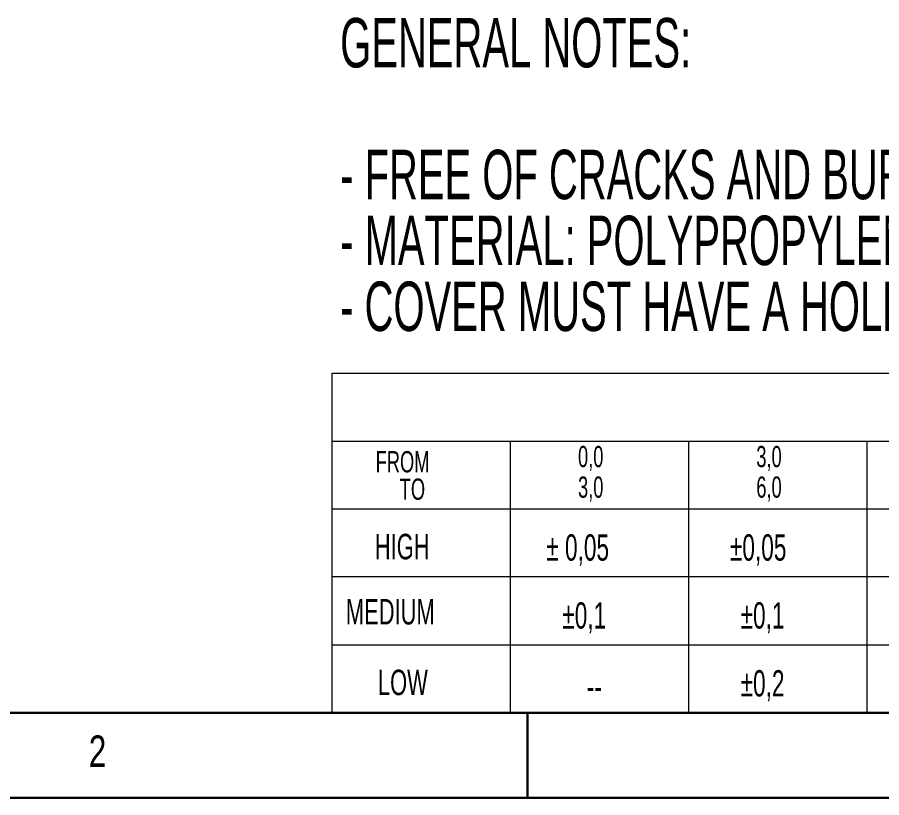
# Model space of a CAD drawing. Header units: millimetres. Extents: x 5 to 415, y 5 to 292.
# Drawn here: x 80 to 130.9, y 5 to 51 of the extents above; entities that cross this region are included whole.
import ezdxf

# ---------------------------------------------------------------- set-up
doc = ezdxf.new("R2010")
doc.units = ezdxf.units.MM
doc.layers.add('AM_0', color=179, linetype='Continuous', lineweight=30)
doc.layers.add('AM_BOR', color=7, linetype='Continuous', lineweight=30)
doc.layers.add('FORMAT', color=7, linetype='Continuous')
doc.styles.add('SLDTEXTSTYLE2', font='TXT', dxfattribs={"width": 0.643617})
doc.styles.add('SLDTEXTSTYLE3', font='TXT', dxfattribs={"width": 0.605})
doc.styles.add('SLDTEXTSTYLE4', font='TXT', dxfattribs={"width": 0.75})

# ---------------------------------------------------------------- blocks, each defined once
blk = doc.blocks.new('SW_NOTE_0')
at = {"layer": 'AM_0', "color": 0, "char_height": 1.25, "attachment_point": 1, "rotation": 90, "style": 'SLDTEXTSTYLE2'}
for s, insert in [('FROM', (-1.611, 0)), ('TO', (0.003, 1.419))]:
    blk.add_mtext(s, dxfattribs=dict(at, insert=insert))
blk = doc.blocks.new('SW_NOTE_1')
at = {"layer": 'AM_0', "color": 0, "char_height": 1.25, "attachment_point": 1, "rotation": 90, "style": 'SLDTEXTSTYLE2'}
for s, insert in [('0,0', (-1.611, 0)), ('3,0', (0.189, 0))]:
    blk.add_mtext(s, dxfattribs=dict(at, insert=insert))
blk = doc.blocks.new('SW_NOTE_2')
at = {"layer": 'AM_0', "color": 0, "char_height": 1.25, "attachment_point": 1, "rotation": 90, "style": 'SLDTEXTSTYLE2'}
for s, insert in [('3,0', (-1.611, 0)), ('6,0', (0.189, 0))]:
    blk.add_mtext(s, dxfattribs=dict(at, insert=insert))
blk = doc.blocks.new('Bloco Tab_Tol_DIN_7168 ENGLISH')
at = {"color": 135, "linetype": 'Continuous', "lineweight": 15}
blk.add_line((-0.721, -137.818), (-0.721, 0.682), dxfattribs=at)
at = {"layer": 'AM_0', "color": 135, "lineweight": 15}
for p, q in [((-20.721, -137.818), (-20.721, 0.682)), ((-16.721, -137.818), (-16.721, 0.682)), ((-12.721, 0.682), (-12.721, -137.818)), ((-8.721, 0.682), (-8.721, -137.818)), ((-4.721, -137.818), (-4.721, 0.682)), ((-0.721, -106.318), (-16.721, -106.318)), ((-0.721, -116.818), (-16.721, -116.818)), ((-0.721, -127.318), (-16.721, -127.318)), ((-0.721, -137.818), (-20.721, -137.818))]:
    blk.add_line(p, q, dxfattribs=at)
at = {"layer": 'AM_0', "color": 179}
for name, p in [('SW_NOTE_2', (-14.829, -112.837)), ('SW_NOTE_1', (-14.829, -123.337)), ('SW_NOTE_0', (-14.523, -135.255))]:
    blk.add_blockref(name, p, dxfattribs=at)
at = {"layer": 'AM_0', "attachment_point": 1, "rotation": 90, "style": 'SLDTEXTSTYLE2'}
for s, insert, char_height in [('±0,05', (-11.233, -114.392), 1.55), ('±0,1', (-7.233, -113.763), 1.55), ('±0,2', (-3.233, -113.763), 1.55), ('± 0,05', (-11.233, -125.207), 1.55), ('±0,1', (-7.233, -124.263), 1.55), ('--', (-3.044, -122.821), 1.55), ('HIGH', (-11.263, -135.305), 1.5), ('MEDIUM', (-7.424, -137.009), 1.5), ('LOW', (-3.263, -135.122), 1.5)]:
    blk.add_mtext(s, dxfattribs=dict(at, insert=insert, char_height=char_height))
blk = doc.blocks.new('SW_NOTE_13')
at = {"layer": 'AM_0', "color": 0, "char_height": 2.91042, "attachment_point": 1, "style": 'SLDTEXTSTYLE3'}
for s, insert in [('GENERAL NOTES:', (0, 3.752)), ('- FREE OF CRACKS AND BURRS', (0, -4.009)), ('- MATERIAL: POLYPROPYLENE (PP)', (0, -7.89)), ('- COVER MUST HAVE A HOLE FOR PRESSURE RELIEF (OPEN / CLOSE)', (0, -11.77))]:
    blk.add_mtext(s, dxfattribs=dict(at, insert=insert))
blk = doc.blocks.new('Bloco2')
at = {"layer": 'AM_0', "color": 179}
blk.add_blockref('SW_NOTE_13', (3.691, 13.675), dxfattribs=at)

msp = doc.modelspace()

# ---------------------------------------------------------------- linework, layer by layer
at = {"layer": 'AM_BOR'}
for p, q in [((10, 10), (236.99783, 10)), ((110, 10), (110, 5)), ((5, 5), (415, 5))]:
    msp.add_line(p, q, dxfattribs=at)

# ---------------------------------------------------------------- block references
at = {"color": 7, "linetype": 'Continuous', "rotation": 270.0000000000006}
msp.add_blockref('Bloco Tab_Tol_DIN_7168 ENGLISH', (236.31579, 9.27866), dxfattribs=at)
at = {"layer": 'FORMAT'}
msp.add_blockref('Bloco2', (95.27985, 33.49462), dxfattribs=at)

# ---------------------------------------------------------------- texts
at = {"color": 7, "linetype": 'Continuous', "lineweight": 0, "insert": (84.16667, 8.66802), "char_height": 1.85208, "attachment_point": 1, "style": 'SLDTEXTSTYLE4'}
msp.add_mtext('2', dxfattribs=at)

doc.saveas('drawing.dxf')
